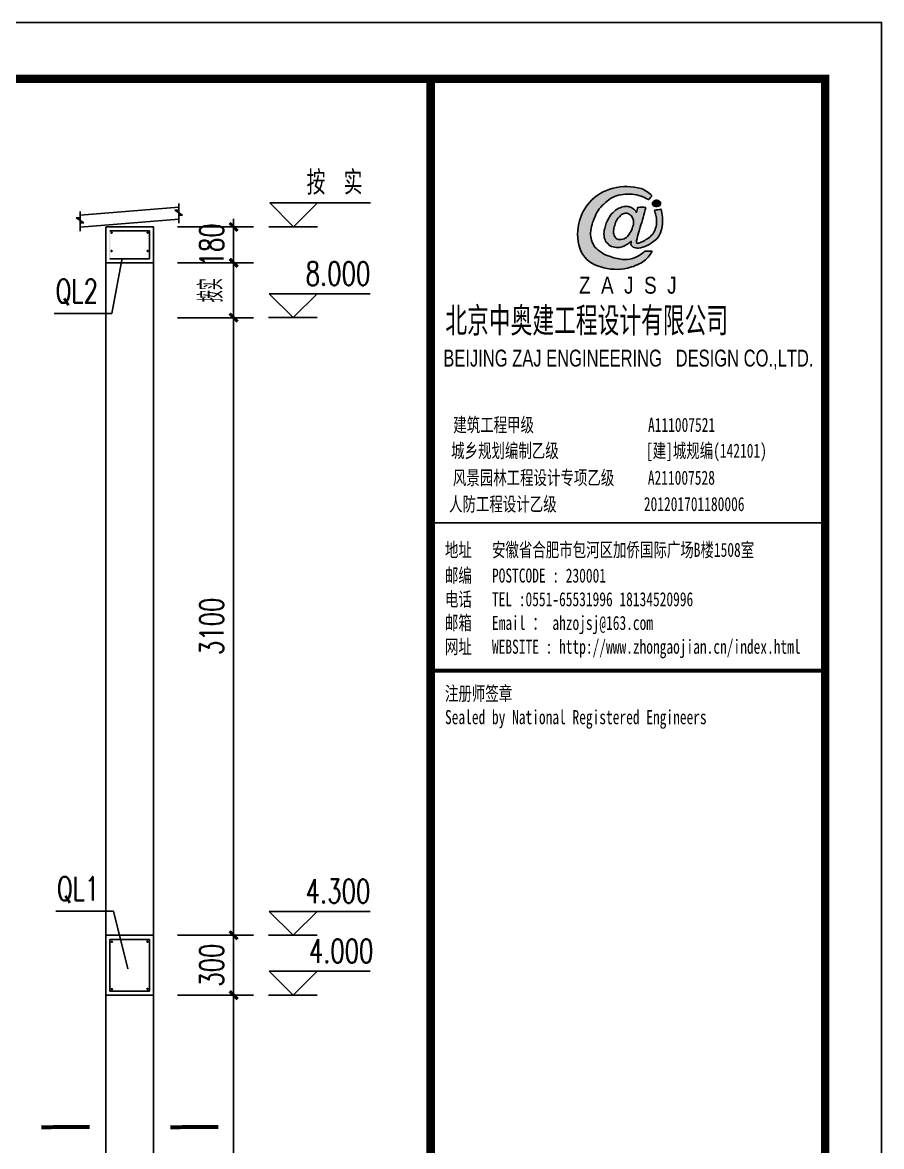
# Model space of a CAD drawing. Extents: x 180850 to 1399066, y 113487 to 334416.
# Drawn here: x 404282 to 425838, y 192174 to 220382 of the extents above; entities that cross this region are included whole.
import ezdxf
from ezdxf.enums import TextEntityAlignment as Align

# ---------------------------------------------------------------- set-up
doc = ezdxf.new("R2010")
doc.units = 0
doc.header["$LTSCALE"] = 1000
for name, color, linetype in [('DIM_ELEV', 3, 'Continuous'), ('DIM_LEAD', 3, 'Continuous'), ('DIM_SYMB', 3, 'Continuous'), ('PUB_DIM', 3, 'Continuous'), ('PUB_TEXT', 7, 'Continuous'), ('PUB_TITLE', 4, 'Continuous'), ('WALL', 9, 'Continuous'), ('图签', 3, 'Continuous')]:
    doc.layers.add(name, color=color, linetype=linetype)
doc.styles.add('_gyy_title_Arial', font='arial.ttf', dxfattribs={"width": 0.7})
doc.styles.add('_gyy_title_ST', font='', dxfattribs={"width": 0.8})
doc.styles.add('_TCH_DIM', font='SIMPLEX', dxfattribs={"bigfont": 'GBCBIG'})
doc.styles.add('_TCH_DIM_T3', font='SIMPLEX', dxfattribs={"width": 0.705882, "bigfont": 'GBCBIG'})
doc.styles.add('HZ', font='txt.shx', dxfattribs={"width": 0.8, "bigfont": '000hztxt.shx'})
doc.styles.get('_gyy_title_ST').set_extended_font_data('SimSun')
doc.dimstyles.new('_TCH_ARCH&&200', dxfattribs={"dimtxt": 595, "dimasz": 200, "dimexe": 500, "dimexo": 600, "dimgap": 252.5, "dimtad": 1, "dimdec": 0, "dimzin": 0, "dimdsep": 46, "dimtxsty": '_TCH_DIM_T3', "dimblk": 'ARCHTICK', "dimcen": 0.09, "dimclrt": 7, "dimazin": 2, "dimtfac": 1, "dimtdec": 0, "dimtix": 1, "dimtmove": 2, "dimatfit": 3, "dimfxl": 1, "dimtolj": 1, "dimtzin": 0, "dimarcsym": 0})

# ---------------------------------------------------------------- blocks, each defined once
blk = doc.blocks.new('dd')
at = {"layer": '图签'}
h = blk.add_hatch(color=5, dxfattribs=at)
h.set_gradient(color1=(0, 0, 255), color2=(36, 36, 255), one_color=1, tint=0.57)
h.paths.add_polyline_path([(452, 1270, -0.093206), (531, 1562, -0.136321), (716, 1807, -0.161039), (988, 1948, -0.108591), (1307, 1935, -0.049497), (1479, 1861, 0.062627), (1539, 1932, 0.094388), (1351, 2056, 0.136326), (854, 2062, 0.161722), (430, 1810, 0.133661), (243, 1435, 0.158414), (286, 937, 0.22517), (632, 669, 0.138663), (1107, 646, 0.074676), (1375, 753, 0.125344), (1543, 944, 0.006312), (1413, 948, -0.090385), (1244, 833, -0.096745), (1053, 797, -0.073845), (803, 850, -0.140868), (530, 1020, -0.160753)])
h = blk.add_hatch(color=1, dxfattribs=at)
h.set_gradient(color1=(255, 0, 0), color2=(255, 0, 0), tint=0.57)
h.paths.add_polyline_path([(1557, 1818, 0.386553), (1564, 1757, 0.170676), (1604, 1736, 0.082224), (1657, 1743, 0.087509), (1686, 1766, 0.264235), (1694, 1804, 0.244333), (1636, 1850, 0.30271)])
h = blk.add_hatch(color=5, dxfattribs=at)
h.set_gradient(color1=(0, 0, 255), color2=(36, 36, 255), one_color=1, tint=0.57)
h.paths.add_polyline_path([(1306, 1289, 0.011169), (1334, 1370, 0.005807), (1431, 1724, 0.01105), (1292, 1724, 0.016796), (1267, 1634, 0.125943), (1203, 1704, 0.083806), (1120, 1739, 0.082879), (1047, 1739, -0.008503), (952, 1710, 0.060057), (844, 1628, 0.086078), (774, 1532, 0.099424), (705, 1347, 0.12153), (690, 1225, 0.102644), (719, 1122, 0.056648), (797, 1042, 0.092914), (913, 1013, 0.194578), (1098, 1064, -0.002562), (1175, 1122, 0.064354), (1167, 1068, 0.172385), (1207, 1017, 0.105458), (1300, 1002, 0.086567), (1454, 1046, 0.047674), (1592, 1136, 0.166359), (1692, 1274, 0.096748), (1728, 1431, 0.03151), (1728, 1548, 0.041815), (1700, 1691, 0.007654), (1588, 1673, -0.009919), (1610, 1585, -0.068269), (1624, 1482, -0.105336), (1605, 1352, -0.14652), (1528, 1223, -0.070486), (1434, 1151, -0.077937), (1341, 1103, -0.127098), (1272, 1084, -0.114215), (1267, 1129, -0.007609)])
h.paths.add_polyline_path([(865, 1245, -0.099994), (863, 1328, -0.050974), (888, 1427, -0.120527), (938, 1529, -0.043888), (1002, 1595, -0.08446), (1063, 1619, -0.147309), (1127, 1607, -0.037474), (1177, 1572, -0.06931), (1209, 1507, -0.067662), (1213, 1431, -0.02676), (1211, 1413, 0.017209), (1183, 1329, -0.048815), (1120, 1223, -0.139096), (1046, 1163, -0.097991), (944, 1153, -0.085394), (909, 1169, -0.149141)], flags=16)
blk.add_lwpolyline([(1539, 1932, 0.094388), (1351, 2056, 0.136326), (854, 2062, 0.161722), (430, 1810, 0.133661), (243, 1435, 0.158414), (286, 937, 0.22517), (632, 669, 0.138663), (1107, 646, 0.074676), (1375, 753, 0.125344), (1543, 944, 0.006312), (1413, 948, -0.090385), (1244, 833, -0.096745), (1053, 797, -0.073845), (803, 850, -0.140868), (530, 1020, -0.160753), (452, 1270, -0.093206), (531, 1562, -0.136321), (716, 1807, -0.161039), (988, 1948, -0.108591), (1307, 1935, -0.049497), (1479, 1861, 0.062627)], format="xyb", close=True, dxfattribs=at)
for points in [[(1694, 1804, 0.243958), (1636, 1850, 0.303117), (1557, 1818, 0.386553), (1564, 1757, 0.170676), (1604, 1736, 0.082224), (1657, 1743, 0.087509), (1686, 1766, 0.264235), (1694, 1804, -7.823139)], [(1431, 1724, 0.011041), (1292, 1724, 0.016796), (1267, 1634, 0.125943), (1203, 1704, 0.083806), (1120, 1739, 0.082879), (1047, 1739, -0.008503), (952, 1710, 0.060057), (844, 1628, 0.086078), (774, 1532, 0.099424), (705, 1347, 0.12153), (690, 1225, 0.102644), (719, 1122, 0.056648), (797, 1042, 0.092914), (913, 1013, 0.194578), (1098, 1064, -0.002562), (1175, 1122, 0.064354), (1167, 1068, 0.172385), (1207, 1017, 0.105458), (1300, 1002, 0.086567), (1454, 1046, 0.047674), (1592, 1136, 0.166359), (1692, 1274, 0.096748), (1728, 1431, 0.03151), (1728, 1548, 0.041815), (1700, 1691, 0.007654), (1588, 1673, -0.009919), (1610, 1585, -0.068269), (1624, 1482, -0.105336), (1605, 1352, -0.14652), (1528, 1223, -0.070486), (1434, 1151, -0.077937), (1341, 1103, -0.127098), (1272, 1084, -0.114215), (1267, 1129, -0.007609), (1306, 1289, 0.011169), (1334, 1370, 0.005782), (1430, 1722, 0.069025)], [(1213, 1431, 0.067662), (1209, 1507, 0.06931), (1177, 1572, 0.037474), (1127, 1607, 0.147309), (1063, 1619, 0.08446), (1002, 1595, 0.043888), (938, 1529, 0.120527), (888, 1427, 0.050974), (863, 1328, 0.099994), (865, 1245, 0.149141), (909, 1169, 0.085394), (944, 1153, 0.097991), (1046, 1163, 0.139096), (1120, 1223, 0.048815), (1183, 1329, -0.017209), (1211, 1413, 0.02676), (1213, 1431, 0.441273)]]:
    blk.add_lwpolyline(points, format="xyb", dxfattribs=at)
at = {"insert": (246, 492), "char_height": 300, "width": 8000, "attachment_point": 1, "style": 'HZ'}
blk.add_mtext('{\\fArial|b0|i0|c0|p32;Z  A  J  S  J}', dxfattribs=at)
blk = doc.blocks.new('_ArchTick')
at = {"color": 0, "linetype": 'ByBlock', "const_width": 0.4}
blk.add_lwpolyline([(-0.5, -0.5), (0.5, 0.5)], dxfattribs=at)
blk = doc.blocks.new('*D1471')
at = {"layer": 'Defpoints', "color": 0, "transparency": 16777216}
for p in [(407575, 195975), (409580, 195974), (407570, 175974)]:
    blk.add_point(p, dxfattribs=at)
at = {"layer": 'PUB_DIM', "color": 0, "lineweight": -2, "transparency": 16777216}
for p, q in [((408175, 195974), (410080, 195974)), ((409575, 175974), (409580, 195974)), ((408170, 175974), (410075, 175974))]:
    blk.add_line(p, q, dxfattribs=at)
at = {"layer": 'PUB_DIM', "color": 0, "lineweight": -2, "transparency": 16777216, "xscale": 200, "yscale": 200, "zscale": 200}
for p, rotation in [((409580, 195974), 89.98567619658759), ((409575, 175974), 269.9856761965876)]:
    blk.add_blockref('_ArchTick', p, dxfattribs=dict(at, rotation=rotation))
at = {"layer": 'PUB_DIM', "color": 7, "transparency": 16777216, "insert": (409028, 185974), "char_height": 595, "attachment_point": 5, "rotation": 89.9857, "style": '_TCH_DIM_T3'}
blk.add_mtext('\\A1;4000', dxfattribs=at)
blk = doc.blocks.new('*D1472')
at = {"layer": 'Defpoints', "color": 0, "transparency": 16777216}
for p in [(407575, 197475), (409580, 197475), (407575, 195975)]:
    blk.add_point(p, dxfattribs=at)
at = {"layer": 'PUB_DIM', "color": 0, "lineweight": -2, "transparency": 16777216}
for p, q in [((408175, 197475), (410080, 197475)), ((409580, 197475), (409580, 197675)), ((409580, 195975), (409580, 197475)), ((408175, 195975), (410080, 195975)), ((409580, 195975), (409580, 195775))]:
    blk.add_line(p, q, dxfattribs=at)
at = {"layer": 'PUB_DIM', "color": 0, "lineweight": -2, "transparency": 16777216, "xscale": 200, "yscale": 200, "zscale": 200}
for p, rotation in [((409580, 197475), 270), ((409580, 195975), 90)]:
    blk.add_blockref('_ArchTick', p, dxfattribs=dict(at, rotation=rotation))
at = {"layer": 'PUB_DIM', "color": 7, "transparency": 16777216, "insert": (409030, 196725), "char_height": 595, "attachment_point": 5, "rotation": 90, "style": '_TCH_DIM_T3'}
blk.add_mtext('\\A1;300', dxfattribs=at)
blk = doc.blocks.new('*D1481')
at = {"layer": 'Defpoints', "color": 0, "transparency": 16777216}
for p in [(407570, 215252), (407570, 214352), (409580, 214352)]:
    blk.add_point(p, dxfattribs=at)
at = {"layer": 'PUB_DIM', "color": 0, "lineweight": -2, "transparency": 16777216}
for p, q in [((408170, 215252), (410080, 215252)), ((409580, 215252), (409580, 215452)), ((409580, 215252), (409580, 214352)), ((408170, 214352), (410080, 214352)), ((409580, 214352), (409580, 214152))]:
    blk.add_line(p, q, dxfattribs=at)
at = {"layer": 'PUB_DIM', "color": 0, "lineweight": -2, "transparency": 16777216, "xscale": 200, "yscale": 200, "zscale": 200}
for p, rotation in [((409580, 215252), 270), ((409580, 214352), 90)]:
    blk.add_blockref('_ArchTick', p, dxfattribs=dict(at, rotation=rotation))
at = {"layer": 'PUB_DIM', "color": 7, "transparency": 16777216, "insert": (409030, 214802), "char_height": 595, "attachment_point": 5, "rotation": 90, "style": '_TCH_DIM_T3'}
blk.add_mtext('\\A1;180', dxfattribs=at)
blk = doc.blocks.new('*D1480')
at = {"layer": 'Defpoints', "color": 0, "transparency": 16777216}
for p in [(407570, 214352), (409580, 214352), (407570, 212974)]:
    blk.add_point(p, dxfattribs=at)
at = {"layer": 'PUB_DIM', "color": 0, "lineweight": -2, "transparency": 16777216}
for p, q in [((408170, 214352), (410080, 214352)), ((409580, 212974), (409580, 214352)), ((408170, 212974), (410080, 212974))]:
    blk.add_line(p, q, dxfattribs=at)
at = {"layer": 'PUB_DIM', "color": 0, "lineweight": -2, "transparency": 16777216, "xscale": 200, "yscale": 200, "zscale": 200}
for p, rotation in [((409580, 214352), 90), ((409580, 212974), 270)]:
    blk.add_blockref('_ArchTick', p, dxfattribs=dict(at, rotation=rotation))
at = {"layer": 'PUB_DIM', "color": 7, "transparency": 16777216, "insert": (409010, 213663), "char_height": 595, "attachment_point": 5, "rotation": 90, "style": '_TCH_DIM_T3'}
blk.add_mtext('\\A1;按实', dxfattribs=at)
blk = doc.blocks.new('*D1482')
at = {"layer": 'Defpoints', "color": 0, "transparency": 16777216}
for p in [(407570, 212974), (409580, 212974), (407570, 197475)]:
    blk.add_point(p, dxfattribs=at)
at = {"layer": 'PUB_DIM', "color": 0, "lineweight": -2, "transparency": 16777216}
for p, q in [((408170, 212974), (410080, 212974)), ((409580, 197475), (409580, 212974)), ((408170, 197475), (410080, 197475))]:
    blk.add_line(p, q, dxfattribs=at)
at = {"layer": 'PUB_DIM', "color": 0, "lineweight": -2, "transparency": 16777216, "xscale": 200, "yscale": 200, "zscale": 200}
for p, rotation in [((409580, 212974), 90), ((409580, 197475), 270)]:
    blk.add_blockref('_ArchTick', p, dxfattribs=dict(at, rotation=rotation))
at = {"layer": 'PUB_DIM', "color": 7, "transparency": 16777216, "insert": (409030, 205225), "char_height": 595, "attachment_point": 5, "rotation": 90, "style": '_TCH_DIM_T3'}
blk.add_mtext('\\A1;3100', dxfattribs=at)

msp = doc.modelspace()

# ---------------------------------------------------------------- linework, layer by layer
for p, q in [((408204.2, 215835.11), (408204.2, 215343.88)), ((405731.62, 215548.22), (408204.2, 215746.03)), ((405731.62, 215637.3), (405731.62, 215146.07)), ((408204.2, 215675.21), (408102.8, 215675.21)), ((408102.8, 215675.21), (408293.67, 215550.57)), ((408293.67, 215550.57), (408204.2, 215550.57)), ((405630.22, 215477.4), (405821.09, 215352.76)), ((405731.62, 215477.4), (405630.22, 215477.4)), ((405731.62, 215247.26), (408204.2, 215445.07)), ((405821.09, 215352.76), (405731.62, 215352.76)), ((407470.06, 215151.91), (406470.06, 215151.91)), ((407470.06, 214451.91), (407470.06, 215151.91)), ((407470.06, 214451.91), (406470.06, 214451.91)), ((406470.06, 197372.93), (407470.06, 197372.93)), ((406470.06, 196074.5), (406470.06, 197372.93)), ((407470.06, 196074.5), (407470.06, 197372.93)), ((406470.06, 196074.5), (407470.06, 196074.5)), ((406370.06, 195974.5), (407570.06, 195974.5))]:
    msp.add_line(p, q)
at = {"color": 4}
for p, q in [((407570.06, 215251.91), (406370.06, 215251.91)), ((406370.06, 214351.91), (407570.06, 214351.91)), ((406370.06, 195974.5), (407570.06, 195974.5))]:
    msp.add_line(p, q, dxfattribs=at)
msp.add_lwpolyline([(406370.06, 197474.93), (407570.06, 197474.93), (407570.06, 195974.5), (406370.06, 195974.5)], close=True)
at = {"extrusion": (0, 0, -1)}
for centre, start_param, end_param in [((406516.3, 215108.02), 0.79638055, 3.93797321), ((406516.3, 215108.02), 3.93797321, 7.07956586), ((406516.3, 214647.97), 3.93797321, 7.07956586), ((406516.3, 214647.97), 0.79638055, 3.93797321)]:
    msp.add_ellipse(centre, major_axis=(10.72, 10.73), ratio=0.97855688, start_param=start_param, end_param=end_param, dxfattribs=at)
for centre, major_axis, ratio, start_param, end_param in [((407423.82, 215108.02), (-10.72, 10.73), 0.97855688, 3.93797321, 7.07956586), ((407423.82, 215108.02), (-10.72, 10.73), 0.97855688, 0.79638055, 3.93797321), ((407423.82, 214647.97), (-10.72, 10.73), 0.97855688, 3.93797321, 7.07956586), ((407423.82, 214647.97), (-10.72, 10.73), 0.97855688, 0.79638055, 3.93797321), ((406524.42, 197311.46), (-10.72, 10.72), 0.97859186, 3.93796684, 7.07955949), ((406524.42, 197311.46), (-10.72, 10.72), 0.97859186, 0.79637418, 3.93796684), ((407419.87, 197314.44), (-10.72, 10.72), 0.97859186, 3.93796684, 7.07955949), ((407419.87, 197314.44), (-10.72, 10.72), 0.97859186, 0.79637418, 3.93796684), ((406524.42, 196121.97), (-10.72, 10.72), 0.97859186, 3.93796684, 7.07955949), ((406524.42, 196121.97), (-10.72, 10.72), 0.97859186, 0.79637418, 3.93796684), ((407419.87, 196124.95), (-10.72, 10.72), 0.97859186, 3.93796684, 7.07955949), ((407419.87, 196124.95), (-10.72, 10.72), 0.97859186, 0.79637418, 3.93796684)]:
    msp.add_ellipse(centre, major_axis=major_axis, ratio=ratio, start_param=start_param, end_param=end_param)
for points in [[(406465.57, 215164.41), (406457.56, 215134.63), (407482.56, 215164.41), (407457.56, 215139.41)], [(406457.56, 215164.41), (406482.56, 215139.41), (406457.56, 214439.41), (406482.56, 214464.41)], [(407482.56, 215164.41), (407457.56, 215139.41), (407482.56, 214439.41), (407457.56, 214464.41)], [(407482.56, 214439.41), (407457.56, 214464.41), (406458.89, 214439.41), (406483.89, 214464.41)], [(406482.56, 197372.93), (406457.56, 197372.93), (406482.56, 196087), (406457.56, 196062)], [(407457.56, 197360.43), (407482.56, 197385.43), (406470.28, 197360.43), (406470.28, 197385.43)], [(407457.56, 196087), (407482.56, 196062), (407457.56, 197360.43), (407482.56, 197385.43)], [(406482.56, 196087), (406457.56, 196062), (407457.56, 196087), (407482.56, 196062)]]:
    msp.add_trace(points)
at = {"layer": 'DIM_ELEV'}
for p, q in [((411085.74, 215251.91), (410485.74, 215851.91)), ((410485.74, 215851.91), (413017.74, 215851.91)), ((411085.74, 215251.91), (411685.74, 215851.91)), ((410466.95, 215251.91), (411685.74, 215251.91)), ((411075.84, 212974.31), (410475.84, 213574.31)), ((410475.84, 213574.31), (413007.84, 213574.31)), ((411075.84, 212974.31), (411675.84, 213574.31)), ((410457.05, 212974.31), (411675.84, 212974.31)), ((411075.84, 197474.93), (410475.84, 198074.93)), ((410475.84, 198074.93), (413007.84, 198074.93)), ((411075.84, 197474.93), (411675.84, 198074.93)), ((410457.05, 197474.93), (411675.84, 197474.93)), ((411075.84, 195974.5), (410475.84, 196574.5)), ((410475.84, 196574.5), (413007.84, 196574.5)), ((411075.84, 195974.5), (411675.84, 196574.5)), ((410457.05, 195974.5), (411675.84, 195974.5))]:
    msp.add_line(p, q, dxfattribs=at)
at = {"layer": 'DIM_LEAD'}
for p, q in [((406781.84, 214464.41), (406524.38, 213075.81)), ((406524.38, 213075.81), (405078.31, 213075.81)), ((406561.84, 198081.75), (405120.74, 198081.75)), ((406928.28, 196633.64), (406561.84, 198081.75))]:
    msp.add_line(p, q, dxfattribs=at)
at = {"layer": 'DIM_SYMB', "const_width": 100}
for points in [[(404754.11, 192657.4), (405964.3, 192667.85)], [(407988.29, 192657.4), (409198.49, 192667.85)]]:
    msp.add_lwpolyline(points, dxfattribs=at)
at = {"layer": 'PUB_TITLE'}
msp.add_line((414524.57, 207821.84), (424423.55, 207821.84), dxfattribs=at)
msp.add_lwpolyline([(306908.52, 220381.89), (425837.69, 220381.89), (425837.69, 136381.97), (306908.52, 136381.97)], close=True, dxfattribs=at)
at = {"layer": 'PUB_TITLE', "const_width": 212.12}
for points in [[(310443.87, 137796.11), (310443.87, 218967.75), (424423.55, 218967.75), (424423.55, 137796.11)], [(414524.57, 218967.75), (424423.55, 218967.75), (424423.55, 137796.11), (414524.57, 137796.11)]]:
    msp.add_lwpolyline(points, close=True, dxfattribs=at)
at = {"layer": 'PUB_TITLE', "const_width": 98.99}
msp.add_lwpolyline([(414524.57, 204116.19), (424423.55, 204116.19)], dxfattribs=at)
at = {"layer": 'WALL'}
for points in [[(407570.06, 172053.27), (407570.06, 215251.91), (406370.06, 215251.91)], [(406370.06, 215241.53), (406370.06, 172053.27)]]:
    msp.add_lwpolyline(points, dxfattribs=at)

# ---------------------------------------------------------------- block references
at = {"layer": '图签', "xscale": 1.414139999943435, "yscale": 1.414139999943435, "zscale": 1.414139999943435}
msp.add_blockref('dd', (417898.15, 213305.02), dxfattribs=at)

# ---------------------------------------------------------------- texts
at = {"color": 1, "insert": (414892.78, 213244.05), "char_height": 718.1993, "width": 9393.6358, "attachment_point": 1, "style": 'HZ'}
msp.add_mtext('北京中奥建工程设计有限公司', dxfattribs=at)
at = {"layer": 'PUB_TEXT', "style": '_TCH_DIM'}
for s, height, width, p in [('按 实', 600, 1.1, (411410.91, 216061.91)), ('8.000', 595, 0.705882, (411387.84, 213784.31)), ('QL2', 595, 0.705882, (405113.79, 213342.48)), ('QL1', 595, 0.705882, (405144.85, 198348.41)), ('4.300', 595, 0.705882, (411387.84, 198284.93)), ('4.000', 595, 0.705882, (411467.84, 196784.5))]:
    msp.add_text(s, height=height, dxfattribs=dict(at, width=width)).set_placement(p)
at = {"layer": 'PUB_TITLE', "width": 0.7}
for s, height, style, p in [('BEIJING ZAJ ENGINEERING   DESIGN CO.,LTD.', 424.2416, '_gyy_title_Arial', (419485.66, 211746.83)), ('建筑工程甲级                 A111007521             ', 353.5346, '_gyy_title_ST', (419471.44, 210108.51)), ('城乡规划编制乙级             [建]城规编(142101)', 353.5346, '_gyy_title_ST', (418999.36, 209459.89)), ('风景园林工程设计专项乙级     A211007528           ', 353.5346, '_gyy_title_ST', (419295.46, 208781.7)), ('人防工程设计乙级             201201701180006', 353.5346, '_gyy_title_ST', (418692.58, 208120.07))]:
    msp.add_text(s, height=height, dxfattribs=dict(at, style=style)).set_placement(p, align=Align.CENTER)
at = {"layer": 'PUB_TITLE', "style": '_gyy_title_ST', "width": 0.7}
for s, height, p in [('地址   安徽省合肥市包河区加侨国际广场B楼1508室', 353.5346, (414882.41, 206971.5)), ('邮编   POSTCODE : 230001', 353.5346, (414882.41, 206325.74)), ('电话   TEL :0551-65531996 18134520996', 353.5346, (414882.41, 205731.8)), ('邮箱   Email ： ahzojsj@163.com', 353.5346, (414882.41, 205137.86)), ('网址   WEBSITE : http://www.zhongaojian.cn/index.html', 353.5346, (414882.41, 204540.43)), ('注册师签章', 353.535, (414882.41, 203366.69)), ('Sealed by National Registered Engineers', 353.5346, (414884.33, 202772.76))]:
    msp.add_text(s, height=height, dxfattribs=at).set_placement(p)

# ---------------------------------------------------------------- dimensions: what is measured, and where the dimension line sits
at = {"layer": 'PUB_DIM'}
for base, p1, p2, picture, middle in [((409580.07, 214351.91), (407570.06, 215251.91), (407570.06, 214351.91), '*D1481', (409030.07, 214801.91)), ((409580.07, 212974.31), (407570.06, 197474.93), (407570.06, 212974.31), '*D1482', (409030.07, 205224.62))]:
    dim = msp.add_linear_dim(base=base, p1=p1, p2=p2, angle=90, dimstyle='_TCH_ARCH&&200', override={"dimlfac": 0.2}, dxfattribs=at)
    dim.commit()
    dim.dimension.update_dxf_attribs({"geometry": picture, "text_midpoint": middle})
dim = msp.add_linear_dim(base=(409580.07, 214351.91), p1=(407570.06, 212974.31), p2=(407570.06, 214351.91), angle=270, text='按实', dimstyle='_TCH_ARCH&&200', override={"dimlfac": 0.2}, dxfattribs=at)
dim.commit()
dim.dimension.update_dxf_attribs({"geometry": '*D1480', "text_midpoint": (409010.39, 213663.11)})
for p1, p2, override, picture, middle in [((407575.06, 195974.5), (407575.06, 197474.93), {"dimlfac": 0.2}, '*D1472', (409030.07, 196724.72)), ((407570.06, 175974.31), (407575.06, 195974.5), {"dimscale": 1, "dimlfac": 0.2}, '*D1471', (409027.57, 185974.04))]:
    dim = msp.add_aligned_dim(p1=p1, p2=p2, distance=-2005.01, dimstyle='_TCH_ARCH&&200', override=override, dxfattribs=at)
    dim.commit()
    dim.dimension.update_dxf_attribs({"geometry": picture, "text_midpoint": middle})

doc.saveas('drawing.dxf')
